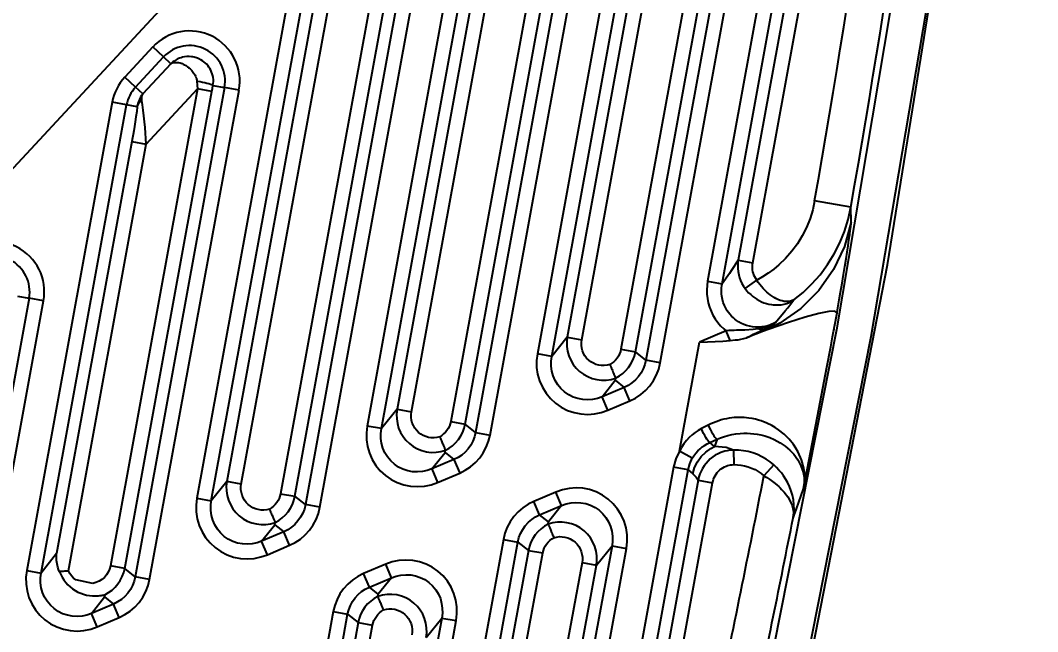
# Model space of a CAD drawing. Header units: millimetres. Extents: x 632 to 3922, y 1402 to 2001.
# Drawn here: x 3591.6 to 3605.49, y 1965.99 to 1974.33 of the extents above; entities that cross this region are included whole.
import ezdxf

# ---------------------------------------------------------------- set-up
doc = ezdxf.new("R2010")
doc.units = ezdxf.units.MM
for name, color, linetype in [('7', 7, 'Continuous'), ('8', 8, 'Continuous'), ('DIM', 7, 'Continuous')]:
    doc.layers.add(name, color=color, linetype=linetype)
doc.styles.add('SY', font='romans.shx', dxfattribs={"width": 0.85, "height": 3, "bigfont": 'ghs.shx'})
doc.dimstyles.new('BaseStyle', dxfattribs={"dimtxt": 3, "dimasz": 2, "dimexe": 0.6, "dimexo": 0, "dimgap": 1, "dimtad": 1, "dimdsep": 46, "dimtxsty": 'SY', "dimcen": 0, "dimclrd": 3, "dimclre": 3, "dimclrt": 7, "dimaunit": 1, "dimazin": 0, "dimtfac": 1, "dimtmove": 0, "dimatfit": 3, "dimfxl": 1, "dimtolj": 1, "dimtzin": 0, "dimarcsym": 0})

# ---------------------------------------------------------------- blocks, each defined once
blk = doc.blocks.new('*D812')
at = {"layer": 'Defpoints', "color": 0}
for p in [(3546.708, 1996.228), (3634.708, 1996.228), (3613.708, 1963.728)]:
    blk.add_point(p, dxfattribs=at)
at = {"layer": 'DIM', "color": 3, "lineweight": -2}
blk.add_line((3546.708, 1996.228), (3643.479, 1996.228), dxfattribs=at)
at = {"layer": 'DIM', "color": 7, "insert": (3639.594, 1998.728), "char_height": 3, "attachment_point": 5, "style": 'SY', "bg_fill": 3, "box_fill_scale": 1.1, "bg_fill_color": 256, "bg_fill_true_color": 13158600, "bg_fill_transparency": 0}
blk.add_mtext('\\A1;32.5', dxfattribs=at)

msp = doc.modelspace()

# ---------------------------------------------------------------- linework, layer by layer
at = {"layer": '7'}
msp.add_line((3591.456, 1972.262), (3599.515, 1980.95), dxfattribs=at)
for points in [[(3602.215, 1964.713, 0), (3603.441, 1970.998, 0), (3604.456, 1977.321, 0), (3605.259, 1983.674, 0)], [(3602.75, 1970.341, 0), (3602.722, 1970.362, 0), (3602.638, 1970.359, 0), (3602.502, 1970.332, 0), (3602.317, 1970.281, 0), (3602.089, 1970.208, 0), (3601.824, 1970.116, 0), (3601.746, 1970.088, 0)], [(3602.301, 1967.981, 0), (3602.504, 1969.026, 0), (3602.612, 1969.597, 0), (3602.664, 1969.877, 0), (3602.69, 1970.015, 0), (3602.703, 1970.084, 0), (3602.709, 1970.119, 0), (3602.711, 1970.13, 0), (3602.713, 1970.138, 0), (3602.714, 1970.143, 0), (3602.714, 1970.146, 0), (3602.715, 1970.149, 0), (3602.715, 1970.15, 0), (3602.715, 1970.151, 0), (3602.715, 1970.151, 0), (3602.715, 1970.152, 0), (3602.716, 1970.152, 0), (3602.716, 1970.152, 0), (3602.716, 1970.152, 0), (3602.716, 1970.152, 0)], [(3601.292, 1969.964, 0), (3601.36, 1969.97, 0), (3601.399, 1969.974, 0), (3601.438, 1969.979, 0), (3601.476, 1969.988, 0), (3601.495, 1969.994, 0), (3601.514, 1970, 0)], [(3601.746, 1970.088, 0), (3601.514, 1970, 0)], [(3600.872, 1969.941, 0), (3600.88, 1969.941, 0), (3600.983, 1969.944, 0), (3601.087, 1969.948, 0), (3601.19, 1969.954, 0), (3601.292, 1969.964, 0)], [(3599.65, 1969.634, 0), (3599.652, 1969.628, 0), (3599.656, 1969.619, 0), (3599.66, 1969.61, 0), (3599.666, 1969.595, 0), (3599.673, 1969.58, 0), (3599.679, 1969.565, 0), (3599.685, 1969.551, 0), (3599.691, 1969.537, 0), (3599.696, 1969.524, 0), (3599.702, 1969.512, 0), (3599.706, 1969.501, 0), (3599.711, 1969.49, 0), (3599.715, 1969.481, 0), (3599.718, 1969.473, 0), (3599.721, 1969.466, 0), (3599.724, 1969.46, 0), (3599.726, 1969.455, 0), (3599.727, 1969.451, 0), (3599.728, 1969.449, 0)], [(3599.723, 1969.419, 0), (3599.725, 1969.426, 0), (3599.726, 1969.433, 0), (3599.727, 1969.441, 0), (3599.728, 1969.449, 0)], [(3599.728, 1969.449, 0), (3599.728, 1969.449, 0)], [(3597.327, 1968.648, 0), (3597.329, 1968.642, 0), (3597.333, 1968.633, 0), (3597.337, 1968.624, 0), (3597.343, 1968.609, 0), (3597.35, 1968.594, 0), (3597.356, 1968.579, 0), (3597.362, 1968.565, 0), (3597.368, 1968.551, 0), (3597.373, 1968.538, 0), (3597.378, 1968.526, 0), (3597.383, 1968.515, 0), (3597.388, 1968.504, 0), (3597.392, 1968.495, 0), (3597.395, 1968.487, 0), (3597.398, 1968.479, 0), (3597.401, 1968.474, 0), (3597.403, 1968.469, 0), (3597.404, 1968.465, 0), (3597.405, 1968.463, 0)], [(3597.4, 1968.433, 0), (3597.401, 1968.44, 0), (3597.403, 1968.447, 0), (3597.404, 1968.454, 0), (3597.405, 1968.463, 0)], [(3597.405, 1968.463, 0), (3597.405, 1968.463, 0)], [(3602.291, 1967.935, 0), (3602.292, 1967.94, 0), (3602.294, 1967.946, 0), (3602.295, 1967.954, 0), (3602.297, 1967.963, 0), (3602.299, 1967.972, 0), (3602.301, 1967.981, 0)], [(3595.004, 1967.661, 0), (3595.006, 1967.656, 0), (3595.01, 1967.647, 0), (3595.014, 1967.638, 0), (3595.02, 1967.623, 0), (3595.026, 1967.608, 0), (3595.033, 1967.593, 0), (3595.039, 1967.578, 0), (3595.045, 1967.565, 0), (3595.05, 1967.552, 0), (3595.055, 1967.54, 0), (3595.06, 1967.528, 0), (3595.064, 1967.518, 0), (3595.068, 1967.509, 0), (3595.072, 1967.501, 0), (3595.075, 1967.493, 0), (3595.078, 1967.487, 0), (3595.08, 1967.483, 0), (3595.081, 1967.479, 0), (3595.082, 1967.477, 0)], [(3595.077, 1967.447, 0), (3595.078, 1967.454, 0), (3595.079, 1967.461, 0), (3595.081, 1967.468, 0), (3595.082, 1967.477, 0)], [(3595.082, 1967.477, 0), (3595.082, 1967.477, 0)], [(3598.807, 1967.455, 0), (3598.808, 1967.463, 0), (3598.809, 1967.471, 0), (3598.811, 1967.478, 0), (3598.812, 1967.485, 0)], [(3598.807, 1967.455, 0), (3598.807, 1967.455, 0)], [(3598.807, 1967.455, 0), (3598.808, 1967.453, 0), (3598.809, 1967.449, 0), (3598.811, 1967.444, 0), (3598.814, 1967.438, 0), (3598.817, 1967.431, 0), (3598.82, 1967.423, 0), (3598.824, 1967.414, 0), (3598.829, 1967.403, 0), (3598.833, 1967.392, 0), (3598.839, 1967.38, 0), (3598.844, 1967.367, 0), (3598.85, 1967.353, 0), (3598.856, 1967.339, 0), (3598.862, 1967.324, 0), (3598.869, 1967.309, 0), (3598.875, 1967.294, 0), (3598.879, 1967.285, 0), (3598.883, 1967.276, 0), (3598.885, 1967.27, 0)], [(3592.139, 1966.805, 0), (3592.126, 1966.837, 0), (3592.116, 1966.868, 0), (3592.11, 1966.891, 0), (3592.105, 1966.913, 0), (3592.101, 1966.935, 0), (3592.098, 1966.957, 0), (3592.097, 1966.98, 0), (3592.096, 1967.003, 0), (3592.097, 1967.025, 0), (3592.099, 1967.048, 0), (3592.099, 1967.052, 0)], [(3592.26, 1966.817, 0), (3592.256, 1966.816, 0), (3592.243, 1966.815, 0), (3592.23, 1966.813, 0), (3592.217, 1966.812, 0), (3592.204, 1966.811, 0), (3592.187, 1966.809, 0), (3592.171, 1966.808, 0), (3592.16, 1966.807, 0), (3592.149, 1966.806, 0), (3592.139, 1966.805, 0)], [(3592.139, 1966.805, 0), (3592.156, 1966.767, 0), (3592.175, 1966.729, 0), (3592.198, 1966.693, 0), (3592.224, 1966.658, 0), (3592.252, 1966.627, 0), (3592.283, 1966.599, 0), (3592.316, 1966.572, 0), (3592.352, 1966.548, 0), (3592.389, 1966.528, 0), (3592.427, 1966.511, 0), (3592.467, 1966.497, 0), (3592.508, 1966.486, 0), (3592.548, 1966.479, 0), (3592.589, 1966.475, 0), (3592.61, 1966.474, 0), (3592.631, 1966.474, 0), (3592.651, 1966.475, 0), (3592.672, 1966.477, 0), (3592.689, 1966.479, 0), (3592.705, 1966.481, 0), (3592.721, 1966.484, 0), (3592.729, 1966.486, 0), (3592.737, 1966.487, 0), (3592.742, 1966.488, 0), (3592.745, 1966.489, 0), (3592.748, 1966.49, 0), (3592.751, 1966.49, 0), (3592.753, 1966.491, 0), (3592.755, 1966.491, 0), (3592.756, 1966.491, 0), (3592.757, 1966.491, 0), (3592.757, 1966.491, 0), (3592.758, 1966.491, 0), (3592.758, 1966.491, 0), (3592.759, 1966.491, 0), (3592.759, 1966.491, 0), (3592.759, 1966.491, 0), (3592.759, 1966.491, 0)], [(3592.754, 1966.461, 0), (3592.755, 1966.468, 0), (3592.756, 1966.475, 0), (3592.758, 1966.482, 0), (3592.759, 1966.491, 0)], [(3596.484, 1966.469, 0), (3596.485, 1966.477, 0), (3596.486, 1966.485, 0), (3596.487, 1966.492, 0), (3596.489, 1966.499, 0)], [(3596.562, 1966.284, 0), (3596.56, 1966.29, 0), (3596.556, 1966.299, 0), (3596.552, 1966.308, 0), (3596.546, 1966.323, 0), (3596.539, 1966.338, 0), (3596.533, 1966.353, 0), (3596.527, 1966.367, 0), (3596.521, 1966.381, 0), (3596.516, 1966.394, 0), (3596.51, 1966.406, 0), (3596.506, 1966.417, 0), (3596.501, 1966.427, 0), (3596.497, 1966.437, 0), (3596.494, 1966.445, 0), (3596.491, 1966.452, 0), (3596.488, 1966.458, 0), (3596.486, 1966.463, 0), (3596.485, 1966.466, 0), (3596.484, 1966.469, 0)], [(3596.484, 1966.469, 0), (3596.484, 1966.469, 0)]]:
    msp.add_polyline3d(points, dxfattribs=at)
at = {"layer": '8'}
for p, q in [((3603.072, 1982.219), (3600.984, 1970.774)), ((3601.181, 1970.738), (3603.269, 1982.183)), ((3603.341, 1981.677), (3601.403, 1971.06)), ((3600.822, 1981.631), (3598.66, 1969.781)), ((3598.856, 1969.745), (3601.019, 1981.595)), ((3602.315, 1981.61), (3600.141, 1969.693)), ((3600.338, 1969.657), (3602.512, 1981.574)), ((3601.6, 1971.024), (3603.537, 1981.642)), ((3601.121, 1981.26), (3599.069, 1970.01)), ((3601.895, 1981.317), (3599.801, 1969.843)), ((3599.998, 1969.807), (3602.092, 1981.281)), ((3599.265, 1969.974), (3601.318, 1981.224)), ((3599.727, 1979.17), (3597.818, 1968.707)), ((3599.356, 1979.151), (3597.478, 1968.857)), ((3597.675, 1968.821), (3599.553, 1979.115)), ((3598.015, 1968.671), (3599.924, 1979.134)), ((3598.193, 1978.969), (3596.336, 1968.795)), ((3596.533, 1968.759), (3598.39, 1978.933)), ((3598.463, 1978.435), (3596.745, 1969.024)), ((3596.942, 1968.988), (3598.659, 1978.399)), ((3596.688, 1976.274), (3595.155, 1967.871)), ((3597.059, 1976.293), (3595.495, 1967.721)), ((3595.692, 1967.685), (3597.256, 1976.258)), ((3595.352, 1967.835), (3596.885, 1976.238)), ((3595.525, 1976.093), (3594.013, 1967.808)), ((3594.21, 1967.773), (3595.722, 1976.057)), ((3595.795, 1975.559), (3594.422, 1968.038)), ((3594.619, 1968.002), (3595.991, 1975.523)), ((3593.41, 1973.971), (3593.029, 1973.56)), ((3593.557, 1973.835), (3593.41, 1973.971)), ((3593.175, 1973.424), (3593.557, 1973.835)), ((3593.657, 1973.741), (3593.276, 1973.33)), ((3593.657, 1973.741), (3593.557, 1973.835)), ((3593.175, 1973.424), (3593.029, 1973.56)), ((3594.02, 1973.398), (3592.832, 1966.885)), ((3593.029, 1966.849), (3594.217, 1973.362)), ((3594.391, 1973.417), (3593.172, 1966.735)), ((3593.276, 1973.33), (3593.175, 1973.424)), ((3593.323, 1972.646), (3594.02, 1973.398)), ((3593.368, 1966.699), (3594.588, 1973.381)), ((3594.217, 1973.362), (3594.02, 1973.398)), ((3594.233, 1973.446), (3594.391, 1973.417)), ((3594.588, 1973.381), (3594.391, 1973.417)), ((3592.857, 1973.216), (3591.69, 1966.822)), ((3593.054, 1973.18), (3592.857, 1973.216)), ((3591.887, 1966.786), (3593.054, 1973.18)), ((3593.198, 1973.154), (3593.054, 1973.18)), ((3593.127, 1972.682), (3592.099, 1967.052)), ((3592.26, 1966.817), (3593.323, 1972.646)), ((3593.127, 1972.682), (3593.323, 1972.646)), ((3602.94, 1971.784), (3602.445, 1971.87)), ((3601.403, 1971.06), (3601.6, 1971.024)), ((3600.984, 1970.774), (3601.181, 1970.738)), ((3601.497, 1970.671), (3601.654, 1970.788)), ((3591.565, 1970.569), (3591.723, 1970.54)), ((3591.723, 1970.54), (3590.98, 1966.469)), ((3591.177, 1966.433), (3591.92, 1970.505)), ((3591.92, 1970.505), (3591.723, 1970.54)), ((3599.069, 1970.01), (3598.856, 1969.745)), ((3599.069, 1970.01), (3599.265, 1969.974)), ((3601.236, 1970.096), (3600.872, 1969.941)), ((3601.292, 1969.964), (3601.236, 1970.096)), ((3600.6, 1968.452), (3600.872, 1969.941)), ((3598.856, 1969.745), (3598.66, 1969.781)), ((3599.801, 1969.843), (3599.998, 1969.807)), ((3600.141, 1969.693), (3599.998, 1969.807)), ((3600.338, 1969.657), (3600.141, 1969.693)), ((3599.544, 1969.195), (3599.723, 1969.419)), ((3599.844, 1969.322), (3599.544, 1969.195)), ((3599.723, 1969.419), (3599.844, 1969.322)), ((3599.923, 1969.138), (3599.844, 1969.322)), ((3599.622, 1969.011), (3599.544, 1969.195)), ((3596.745, 1969.024), (3596.533, 1968.759)), ((3596.745, 1969.024), (3596.942, 1968.988)), ((3599.622, 1969.011), (3599.923, 1969.138)), ((3596.533, 1968.759), (3596.336, 1968.795)), ((3597.478, 1968.857), (3597.675, 1968.821)), ((3597.818, 1968.707), (3597.675, 1968.821)), ((3597.818, 1968.707), (3598.015, 1968.671)), ((3601.08, 1968.515), (3601.012, 1968.569)), ((3601.336, 1968.467), (3601.34, 1968.268)), ((3597.221, 1968.209), (3597.4, 1968.433)), ((3597.521, 1968.336), (3597.221, 1968.209)), ((3597.4, 1968.433), (3597.521, 1968.336)), ((3597.521, 1968.336), (3597.6, 1968.152)), ((3600.774, 1968.354), (3600.6, 1968.452)), ((3597.221, 1968.209), (3597.299, 1968.024)), ((3600.52, 1968.233), (3599.041, 1960.123)), ((3599.237, 1960.088), (3600.717, 1968.197)), ((3600.717, 1968.197), (3600.52, 1968.233)), ((3600.717, 1968.197), (3600.784, 1968.144)), ((3601.886, 1968.264), (3601.753, 1968.116)), ((3597.299, 1968.024), (3597.6, 1968.152)), ((3600.856, 1968.057), (3599.276, 1959.399)), ((3600.856, 1968.057), (3601.052, 1968.021)), ((3594.422, 1968.038), (3594.21, 1967.773)), ((3594.619, 1968.002), (3594.422, 1968.038)), ((3599.473, 1959.363), (3601.052, 1968.021)), ((3594.013, 1967.808), (3594.21, 1967.773)), ((3595.155, 1967.871), (3595.352, 1967.835)), ((3595.495, 1967.721), (3595.352, 1967.835)), ((3598.913, 1967.893), (3598.612, 1967.766)), ((3598.991, 1967.709), (3598.913, 1967.893)), ((3595.692, 1967.685), (3595.495, 1967.721)), ((3598.691, 1967.582), (3598.612, 1967.766)), ((3598.691, 1967.582), (3598.991, 1967.709)), ((3598.991, 1967.709), (3598.812, 1967.485)), ((3598.812, 1967.485), (3598.691, 1967.582)), ((3594.897, 1967.222), (3595.077, 1967.447)), ((3595.077, 1967.447), (3595.198, 1967.35)), ((3595.198, 1967.35), (3594.897, 1967.222)), ((3594.976, 1967.038), (3594.897, 1967.222)), ((3595.276, 1967.166), (3595.198, 1967.35)), ((3598.197, 1967.247), (3596.683, 1958.951)), ((3598.197, 1967.247), (3598.394, 1967.211)), ((3594.976, 1967.038), (3595.276, 1967.166)), ((3596.88, 1958.915), (3598.394, 1967.211)), ((3598.537, 1967.097), (3597.118, 1959.322)), ((3599.679, 1967.159), (3598.267, 1959.42)), ((3598.394, 1967.211), (3598.537, 1967.097)), ((3598.463, 1959.384), (3599.876, 1967.123)), ((3598.537, 1967.097), (3598.734, 1967.061)), ((3599.467, 1966.894), (3599.679, 1967.159)), ((3599.679, 1967.159), (3599.876, 1967.123)), ((3592.099, 1967.052), (3591.887, 1966.786)), ((3597.315, 1959.286), (3598.734, 1967.061)), ((3591.69, 1966.822), (3591.887, 1966.786)), ((3593.029, 1966.849), (3592.832, 1966.885)), ((3593.172, 1966.735), (3593.029, 1966.849)), ((3596.59, 1966.907), (3596.289, 1966.78)), ((3596.668, 1966.723), (3596.59, 1966.907)), ((3599.27, 1966.93), (3597.846, 1959.129)), ((3598.043, 1959.093), (3599.467, 1966.894)), ((3599.27, 1966.93), (3599.467, 1966.894)), ((3593.368, 1966.699), (3593.172, 1966.735)), ((3596.367, 1966.595), (3596.289, 1966.78)), ((3596.367, 1966.595), (3596.668, 1966.723)), ((3596.668, 1966.723), (3596.489, 1966.499)), ((3596.489, 1966.499), (3596.367, 1966.595)), ((3592.574, 1966.236), (3592.754, 1966.461)), ((3592.754, 1966.461), (3592.875, 1966.364)), ((3592.875, 1966.364), (3592.574, 1966.236)), ((3592.953, 1966.18), (3592.875, 1966.364)), ((3595.874, 1966.261), (3594.158, 1956.856)), ((3595.874, 1966.261), (3596.071, 1966.225)), ((3592.652, 1966.052), (3592.574, 1966.236)), ((3592.652, 1966.052), (3592.953, 1966.18)), ((3594.355, 1956.82), (3596.071, 1966.225)), ((3596.214, 1966.11), (3594.593, 1957.227)), ((3597.356, 1966.173), (3595.666, 1956.911)), ((3595.862, 1956.875), (3597.552, 1966.137)), ((3596.071, 1966.225), (3596.214, 1966.11)), ((3596.214, 1966.11), (3596.411, 1966.075)), ((3597.143, 1965.908), (3597.356, 1966.173)), ((3597.356, 1966.173), (3597.552, 1966.137)), ((3594.79, 1957.191), (3596.411, 1966.075))]:
    msp.add_line(p, q, dxfattribs=at)
for points in [[(3604.722, 1983.648, 0), (3604.224, 1979.528, 0), (3603.637, 1975.418, 0), (3602.741, 1970.109, 0), (3601.696, 1964.823, 0)], [(3602.169, 1964.723, 0), (3603.217, 1970.018, 0), (3604.115, 1975.344, 0), (3604.709, 1979.502, 0), (3605.212, 1983.674, 0)], [(3594.233, 1973.446, 0), (3594.236, 1973.472, 0), (3594.238, 1973.499, 0), (3594.238, 1973.526, 0), (3594.235, 1973.553, 0), (3594.23, 1973.579, 0), (3594.223, 1973.604, 0), (3594.214, 1973.629, 0), (3594.203, 1973.653, 0), (3594.192, 1973.675, 0), (3594.178, 1973.696, 0), (3594.163, 1973.716, 0), (3594.147, 1973.734, 0), (3594.129, 1973.752, 0), (3594.11, 1973.768, 0), (3594.09, 1973.782, 0), (3594.069, 1973.795, 0), (3594.054, 1973.803, 0), (3594.039, 1973.81, 0), (3594.023, 1973.817, 0), (3594.007, 1973.823, 0), (3593.991, 1973.828, 0), (3593.975, 1973.832, 0), (3593.958, 1973.835, 0), (3593.941, 1973.838, 0), (3593.91, 1973.84, 0), (3593.878, 1973.839, 0), (3593.846, 1973.836, 0), (3593.815, 1973.83, 0), (3593.797, 1973.824, 0), (3593.778, 1973.818, 0), (3593.762, 1973.812, 0), (3593.746, 1973.804, 0), (3593.731, 1973.796, 0), (3593.715, 1973.787, 0), (3593.701, 1973.777, 0), (3593.686, 1973.767, 0), (3593.673, 1973.756, 0), (3593.659, 1973.744, 0), (3593.657, 1973.741, 0)], [(3593.657, 1973.741, 0), (3593.659, 1973.742, 0), (3593.661, 1973.744, 0), (3593.666, 1973.747, 0), (3593.679, 1973.753, 0), (3593.698, 1973.759, 0), (3593.72, 1973.761, 0), (3593.74, 1973.761, 0), (3593.762, 1973.758, 0), (3593.785, 1973.753, 0), (3593.81, 1973.744, 0), (3593.828, 1973.736, 0), (3593.846, 1973.727, 0), (3593.865, 1973.716, 0), (3593.884, 1973.702, 0), (3593.897, 1973.693, 0), (3593.909, 1973.683, 0), (3593.921, 1973.672, 0), (3593.933, 1973.66, 0), (3593.943, 1973.649, 0), (3593.953, 1973.637, 0), (3593.963, 1973.624, 0), (3593.973, 1973.611, 0), (3593.981, 1973.598, 0), (3593.988, 1973.585, 0), (3593.995, 1973.571, 0), (3594.001, 1973.556, 0), (3594.006, 1973.544, 0), (3594.009, 1973.53, 0), (3594.012, 1973.517, 0), (3594.013, 1973.51, 0), (3594.014, 1973.502, 0)], [(3594.233, 1973.446, 0), (3594.227, 1973.45, 0), (3594.216, 1973.455, 0), (3594.199, 1973.46, 0), (3594.178, 1973.467, 0), (3594.151, 1973.473, 0), (3594.122, 1973.48, 0), (3594.09, 1973.488, 0), (3594.056, 1973.494, 0), (3594.022, 1973.501, 0), (3594.014, 1973.502, 0)], [(3594.014, 1973.502, 0), (3594.017, 1973.45, 0), (3594.02, 1973.398, 0)], [(3593.276, 1973.33, 0), (3593.274, 1973.328, 0), (3593.258, 1973.307, 0), (3593.244, 1973.285, 0), (3593.228, 1973.255, 0), (3593.215, 1973.223, 0), (3593.208, 1973.201, 0), (3593.202, 1973.178, 0), (3593.198, 1973.154, 0)], [(3593.263, 1973.24, 0), (3593.261, 1973.262, 0), (3593.261, 1973.283, 0), (3593.264, 1973.302, 0), (3593.27, 1973.319, 0), (3593.273, 1973.326, 0), (3593.275, 1973.329, 0), (3593.276, 1973.33, 0)], [(3594.217, 1973.362, 0), (3594.225, 1973.404, 0), (3594.233, 1973.446, 0)], [(3593.198, 1973.154, 0), (3593.208, 1973.18, 0), (3593.223, 1973.204, 0), (3593.244, 1973.225, 0), (3593.263, 1973.24, 0)], [(3593.323, 1972.646, 0), (3593.318, 1972.72, 0), (3593.312, 1972.795, 0), (3593.306, 1972.872, 0), (3593.299, 1972.95, 0), (3593.291, 1973.03, 0), (3593.282, 1973.108, 0), (3593.273, 1973.18, 0), (3593.263, 1973.24, 0)], [(3593.198, 1973.154, 0), (3593.192, 1973.091, 0), (3593.182, 1973.019, 0), (3593.172, 1972.95, 0), (3593.162, 1972.886, 0), (3593.152, 1972.828, 0), (3593.143, 1972.776, 0), (3593.135, 1972.728, 0), (3593.127, 1972.682, 0)], [(3602.445, 1971.87, 0), (3602.419, 1971.747, 0), (3602.382, 1971.627, 0), (3602.333, 1971.507, 0), (3602.275, 1971.391, 0), (3602.209, 1971.283, 0), (3602.135, 1971.182, 0), (3602.049, 1971.084, 0), (3601.956, 1970.995, 0), (3601.886, 1970.937, 0), (3601.812, 1970.883, 0), (3601.735, 1970.833, 0), (3601.654, 1970.788, 0)], [(3602.161, 1970.517, 0), (3602.287, 1970.619, 0), (3602.408, 1970.735, 0), (3602.519, 1970.861, 0), (3602.622, 1970.999, 0), (3602.713, 1971.146, 0), (3602.789, 1971.296, 0), (3602.852, 1971.451, 0), (3602.903, 1971.616, 0), (3602.94, 1971.784, 0)], [(3602.942, 1971.583, 0), (3602.94, 1971.784, 0)], [(3602.942, 1971.583, 0), (3602.851, 1971.246, 0), (3602.704, 1970.93, 0), (3602.503, 1970.645, 0), (3602.255, 1970.398, 0), (3601.969, 1970.198, 0), (3601.746, 1970.088, 0)], [(3602.75, 1970.341, 0), (3602.751, 1970.35, 0), (3602.762, 1970.407, 0), (3602.781, 1970.517, 0), (3602.799, 1970.623, 0), (3602.82, 1970.747, 0), (3602.839, 1970.864, 0), (3602.857, 1970.974, 0), (3602.873, 1971.076, 0), (3602.888, 1971.171, 0), (3602.901, 1971.256, 0), (3602.913, 1971.339, 0), (3602.923, 1971.41, 0), (3602.931, 1971.471, 0), (3602.937, 1971.519, 0), (3602.941, 1971.558, 0), (3602.942, 1971.583, 0)], [(3601.403, 1971.06, 0), (3601.307, 1970.915, 0), (3601.282, 1970.878, 0), (3601.181, 1970.738, 0)], [(3601.403, 1971.06, 0), (3601.398, 1971.023, 0), (3601.396, 1970.985, 0), (3601.397, 1970.944, 0), (3601.401, 1970.903, 0), (3601.408, 1970.861, 0), (3601.42, 1970.82, 0), (3601.434, 1970.781, 0), (3601.451, 1970.743, 0), (3601.472, 1970.706, 0), (3601.497, 1970.671, 0)], [(3601.654, 1970.788, 0), (3601.64, 1970.809, 0), (3601.628, 1970.83, 0), (3601.617, 1970.854, 0), (3601.609, 1970.878, 0), (3601.602, 1970.902, 0), (3601.598, 1970.927, 0), (3601.596, 1970.953, 0), (3601.595, 1970.978, 0), (3601.597, 1971.001, 0), (3601.6, 1971.024, 0)], [(3600.984, 1970.774, 0), (3600.976, 1970.715, 0), (3600.973, 1970.655, 0), (3600.974, 1970.595, 0), (3600.981, 1970.535, 0), (3600.993, 1970.476, 0), (3601.01, 1970.418, 0), (3601.031, 1970.362, 0), (3601.057, 1970.308, 0), (3601.088, 1970.258, 0), (3601.123, 1970.21, 0), (3601.161, 1970.165, 0), (3601.204, 1970.123, 0), (3601.236, 1970.096, 0)], [(3601.91, 1970.208, 0), (3601.884, 1970.195, 0), (3601.859, 1970.184, 0), (3601.832, 1970.174, 0), (3601.805, 1970.165, 0), (3601.765, 1970.155, 0), (3601.723, 1970.148, 0), (3601.681, 1970.145, 0), (3601.638, 1970.146, 0), (3601.597, 1970.149, 0), (3601.557, 1970.157, 0), (3601.516, 1970.167, 0), (3601.476, 1970.182, 0), (3601.439, 1970.199, 0), (3601.407, 1970.217, 0), (3601.376, 1970.237, 0), (3601.355, 1970.253, 0), (3601.335, 1970.27, 0), (3601.309, 1970.295, 0), (3601.285, 1970.323, 0), (3601.268, 1970.344, 0), (3601.253, 1970.366, 0), (3601.242, 1970.384, 0), (3601.231, 1970.403, 0), (3601.213, 1970.441, 0), (3601.198, 1970.481, 0), (3601.186, 1970.523, 0), (3601.177, 1970.566, 0), (3601.173, 1970.602, 0), (3601.172, 1970.639, 0), (3601.173, 1970.676, 0), (3601.177, 1970.713, 0), (3601.181, 1970.738, 0)], [(3602.161, 1970.517, 0), (3602.159, 1970.516, 0), (3602.159, 1970.516, 0), (3602.156, 1970.514, 0), (3602.15, 1970.512, 0), (3602.139, 1970.507, 0), (3602.115, 1970.5, 0), (3602.087, 1970.495, 0), (3602.058, 1970.494, 0), (3602.031, 1970.497, 0), (3602.002, 1970.503, 0), (3601.973, 1970.511, 0), (3601.943, 1970.522, 0), (3601.917, 1970.535, 0), (3601.891, 1970.549, 0), (3601.865, 1970.566, 0), (3601.838, 1970.585, 0), (3601.814, 1970.604, 0), (3601.79, 1970.625, 0), (3601.766, 1970.648, 0), (3601.743, 1970.672, 0), (3601.719, 1970.699, 0), (3601.697, 1970.728, 0), (3601.675, 1970.757, 0), (3601.654, 1970.788, 0)], [(3601.497, 1970.671, 0), (3601.52, 1970.642, 0), (3601.544, 1970.615, 0), (3601.572, 1970.589, 0), (3601.6, 1970.565, 0), (3601.628, 1970.544, 0), (3601.657, 1970.525, 0), (3601.688, 1970.508, 0), (3601.719, 1970.493, 0), (3601.752, 1970.479, 0), (3601.786, 1970.468, 0), (3601.821, 1970.459, 0), (3601.856, 1970.453, 0), (3601.877, 1970.45, 0), (3601.899, 1970.449, 0), (3601.942, 1970.448, 0), (3601.986, 1970.452, 0), (3602.028, 1970.46, 0), (3602.063, 1970.47, 0), (3602.097, 1970.483, 0), (3602.129, 1970.498, 0), (3602.145, 1970.507, 0), (3602.153, 1970.512, 0), (3602.157, 1970.515, 0), (3602.158, 1970.515, 0), (3602.161, 1970.517, 0)], [(3601.91, 1970.208, 0), (3602.044, 1970.367, 0), (3602.078, 1970.409, 0), (3602.161, 1970.517, 0)], [(3602.716, 1970.152, 0), (3602.75, 1970.341, 0)], [(3601.91, 1970.208, 0), (3601.905, 1970.206, 0), (3601.871, 1970.188, 0), (3601.835, 1970.171, 0), (3601.795, 1970.156, 0), (3601.754, 1970.142, 0), (3601.711, 1970.131, 0), (3601.668, 1970.122, 0)], [(3601.746, 1970.114, 0), (3601.829, 1970.159, 0), (3601.907, 1970.206, 0), (3601.91, 1970.208, 0)], [(3599.069, 1970.01, 0), (3599.061, 1969.945, 0), (3599.063, 1969.88, 0), (3599.072, 1969.816, 0), (3599.09, 1969.753, 0), (3599.116, 1969.693, 0), (3599.15, 1969.637, 0), (3599.19, 1969.586, 0), (3599.237, 1969.54, 0), (3599.29, 1969.501, 0), (3599.347, 1969.469, 0), (3599.408, 1969.445, 0), (3599.471, 1969.429, 0), (3599.536, 1969.422, 0), (3599.601, 1969.422, 0), (3599.666, 1969.432, 0), (3599.728, 1969.449, 0)], [(3601.668, 1970.122, 0), (3601.606, 1970.114, 0), (3601.494, 1970.106, 0), (3601.38, 1970.102, 0), (3601.345, 1970.101, 0), (3601.309, 1970.1, 0), (3601.273, 1970.098, 0), (3601.236, 1970.096, 0)], [(3601.514, 1970, 0), (3601.564, 1970.024, 0), (3601.612, 1970.047, 0), (3601.658, 1970.07, 0), (3601.703, 1970.092, 0), (3601.746, 1970.114, 0)], [(3601.746, 1970.114, 0), (3601.723, 1970.11, 0), (3601.699, 1970.112, 0), (3601.673, 1970.12, 0), (3601.668, 1970.122, 0)], [(3601.746, 1970.114, 0), (3601.746, 1970.088, 0)], [(3599.65, 1969.634, 0), (3599.613, 1969.625, 0), (3599.574, 1969.62, 0), (3599.536, 1969.621, 0), (3599.498, 1969.626, 0), (3599.46, 1969.636, 0), (3599.425, 1969.651, 0), (3599.391, 1969.671, 0), (3599.361, 1969.695, 0), (3599.333, 1969.722, 0), (3599.31, 1969.753, 0), (3599.291, 1969.787, 0), (3599.276, 1969.822, 0), (3599.266, 1969.86, 0), (3599.261, 1969.898, 0), (3599.261, 1969.936, 0), (3599.265, 1969.974, 0)], [(3598.66, 1969.781, 0), (3598.649, 1969.688, 0), (3598.65, 1969.594, 0), (3598.664, 1969.501, 0), (3598.691, 1969.41, 0), (3598.729, 1969.324, 0), (3598.779, 1969.243, 0), (3598.839, 1969.17, 0), (3598.909, 1969.106, 0), (3598.987, 1969.052, 0), (3599.071, 1969.009, 0), (3599.161, 1968.978, 0), (3599.253, 1968.96, 0), (3599.348, 1968.954, 0), (3599.441, 1968.961, 0), (3599.533, 1968.98, 0), (3599.622, 1969.011, 0)], [(3599.544, 1969.195, 0), (3599.481, 1969.172, 0), (3599.415, 1969.158, 0), (3599.348, 1969.153, 0), (3599.281, 1969.156, 0), (3599.214, 1969.169, 0), (3599.15, 1969.191, 0), (3599.088, 1969.221, 0), (3599.032, 1969.26, 0), (3598.982, 1969.306, 0), (3598.939, 1969.359, 0), (3598.903, 1969.417, 0), (3598.876, 1969.48, 0), (3598.858, 1969.545, 0), (3598.849, 1969.612, 0), (3598.848, 1969.679, 0), (3598.856, 1969.745, 0)], [(3599.801, 1969.843, 0), (3599.794, 1969.811, 0), (3599.782, 1969.779, 0), (3599.767, 1969.749, 0), (3599.749, 1969.721, 0), (3599.728, 1969.695, 0), (3599.705, 1969.672, 0), (3599.678, 1969.651, 0), (3599.65, 1969.634, 0)], [(3599.728, 1969.449, 0), (3599.779, 1969.478, 0), (3599.825, 1969.512, 0), (3599.868, 1969.552, 0), (3599.905, 1969.596, 0), (3599.938, 1969.645, 0), (3599.964, 1969.696, 0), (3599.984, 1969.751, 0), (3599.998, 1969.807, 0)], [(3600.141, 1969.693, 0), (3600.126, 1969.633, 0), (3600.104, 1969.575, 0), (3600.075, 1969.521, 0), (3600.04, 1969.47, 0), (3599.998, 1969.424, 0), (3599.951, 1969.384, 0), (3599.9, 1969.35, 0), (3599.844, 1969.322, 0)], [(3599.923, 1969.138, 0), (3600, 1969.177, 0), (3600.072, 1969.225, 0), (3600.138, 1969.281, 0), (3600.196, 1969.345, 0), (3600.246, 1969.416, 0), (3600.286, 1969.492, 0), (3600.317, 1969.573, 0), (3600.338, 1969.657, 0)], [(3596.745, 1969.024, 0), (3596.738, 1968.959, 0), (3596.74, 1968.894, 0), (3596.749, 1968.83, 0), (3596.767, 1968.767, 0), (3596.793, 1968.707, 0), (3596.827, 1968.651, 0), (3596.867, 1968.6, 0), (3596.914, 1968.554, 0), (3596.967, 1968.515, 0), (3597.024, 1968.483, 0), (3597.085, 1968.459, 0), (3597.148, 1968.443, 0), (3597.213, 1968.435, 0), (3597.278, 1968.436, 0), (3597.342, 1968.446, 0), (3597.405, 1968.463, 0)], [(3597.327, 1968.648, 0), (3597.289, 1968.638, 0), (3597.251, 1968.634, 0), (3597.213, 1968.634, 0), (3597.175, 1968.64, 0), (3597.137, 1968.65, 0), (3597.102, 1968.665, 0), (3597.068, 1968.685, 0), (3597.038, 1968.708, 0), (3597.01, 1968.736, 0), (3596.987, 1968.767, 0), (3596.968, 1968.8, 0), (3596.953, 1968.836, 0), (3596.943, 1968.873, 0), (3596.938, 1968.912, 0), (3596.938, 1968.95, 0), (3596.942, 1968.988, 0)], [(3602.301, 1967.981, 0), (3602.302, 1967.989, 0), (3602.303, 1967.997, 0), (3602.303, 1968.004, 0), (3602.304, 1968.01, 0), (3602.305, 1968.023, 0), (3602.306, 1968.036, 0), (3602.307, 1968.048, 0), (3602.308, 1968.062, 0), (3602.308, 1968.082, 0), (3602.308, 1968.101, 0), (3602.304, 1968.163, 0), (3602.296, 1968.221, 0), (3602.267, 1968.332, 0), (3602.22, 1968.44, 0), (3602.19, 1968.493, 0), (3602.156, 1968.544, 0), (3602.098, 1968.615, 0), (3602.031, 1968.682, 0), (3601.952, 1968.745, 0), (3601.907, 1968.774, 0), (3601.86, 1968.802, 0), (3601.791, 1968.835, 0), (3601.717, 1968.864, 0), (3601.677, 1968.877, 0), (3601.636, 1968.887, 0), (3601.592, 1968.897, 0), (3601.548, 1968.904, 0), (3601.484, 1968.91, 0), (3601.418, 1968.913, 0), (3601.348, 1968.91, 0), (3601.313, 1968.906, 0), (3601.277, 1968.901, 0), (3601.242, 1968.895, 0), (3601.207, 1968.887, 0), (3601.171, 1968.878, 0), (3601.136, 1968.867, 0), (3601.1, 1968.854, 0), (3601.064, 1968.84, 0), (3601.029, 1968.825, 0), (3600.993, 1968.807, 0)], [(3596.336, 1968.795, 0), (3596.326, 1968.702, 0), (3596.327, 1968.608, 0), (3596.341, 1968.515, 0), (3596.368, 1968.424, 0), (3596.406, 1968.338, 0), (3596.456, 1968.257, 0), (3596.516, 1968.184, 0), (3596.586, 1968.12, 0), (3596.664, 1968.066, 0), (3596.748, 1968.023, 0), (3596.838, 1967.992, 0), (3596.93, 1967.974, 0), (3597.024, 1967.968, 0), (3597.118, 1967.974, 0), (3597.21, 1967.994, 0), (3597.299, 1968.024, 0)], [(3597.221, 1968.209, 0), (3597.158, 1968.186, 0), (3597.092, 1968.172, 0), (3597.025, 1968.167, 0), (3596.958, 1968.17, 0), (3596.891, 1968.183, 0), (3596.826, 1968.205, 0), (3596.765, 1968.235, 0), (3596.709, 1968.274, 0), (3596.659, 1968.32, 0), (3596.616, 1968.373, 0), (3596.58, 1968.431, 0), (3596.553, 1968.494, 0), (3596.535, 1968.559, 0), (3596.526, 1968.625, 0), (3596.525, 1968.692, 0), (3596.533, 1968.759, 0)], [(3597.478, 1968.857, 0), (3597.47, 1968.825, 0), (3597.459, 1968.793, 0), (3597.444, 1968.763, 0), (3597.426, 1968.735, 0), (3597.405, 1968.709, 0), (3597.381, 1968.686, 0), (3597.355, 1968.665, 0), (3597.327, 1968.648, 0)], [(3597.405, 1968.463, 0), (3597.456, 1968.492, 0), (3597.502, 1968.526, 0), (3597.545, 1968.566, 0), (3597.582, 1968.61, 0), (3597.615, 1968.659, 0), (3597.641, 1968.71, 0), (3597.661, 1968.765, 0), (3597.675, 1968.821, 0)], [(3600.901, 1968.759, 0), (3600.856, 1968.734, 0), (3600.814, 1968.706, 0), (3600.773, 1968.673, 0), (3600.734, 1968.637, 0), (3600.696, 1968.596, 0), (3600.661, 1968.551, 0), (3600.629, 1968.503, 0), (3600.6, 1968.452, 0)], [(3600.993, 1968.807, 0), (3600.901, 1968.759, 0)], [(3601.012, 1968.569, 0), (3601.005, 1968.573, 0), (3600.996, 1968.582, 0), (3600.985, 1968.596, 0), (3600.973, 1968.615, 0), (3600.959, 1968.639, 0), (3600.944, 1968.665, 0), (3600.93, 1968.695, 0), (3600.915, 1968.726, 0), (3600.901, 1968.758, 0), (3600.901, 1968.759, 0)], [(3600.993, 1968.807, 0), (3601.007, 1968.775, 0), (3601.022, 1968.744, 0), (3601.038, 1968.714, 0), (3601.053, 1968.687, 0), (3601.068, 1968.663, 0), (3601.082, 1968.644, 0), (3601.094, 1968.629, 0), (3601.105, 1968.619, 0), (3601.114, 1968.615, 0), (3601.116, 1968.615, 0)], [(3597.818, 1968.707, 0), (3597.803, 1968.647, 0), (3597.781, 1968.589, 0), (3597.752, 1968.535, 0), (3597.717, 1968.484, 0), (3597.675, 1968.438, 0), (3597.628, 1968.398, 0), (3597.577, 1968.364, 0), (3597.521, 1968.336, 0)], [(3597.6, 1968.152, 0), (3597.677, 1968.191, 0), (3597.749, 1968.239, 0), (3597.814, 1968.295, 0), (3597.873, 1968.359, 0), (3597.922, 1968.43, 0), (3597.963, 1968.506, 0), (3597.994, 1968.587, 0), (3598.015, 1968.671, 0)], [(3601.012, 1968.569, 0), (3601.116, 1968.615, 0)], [(3601.116, 1968.615, 0), (3601.08, 1968.515, 0)], [(3601.116, 1968.615, 0), (3601.159, 1968.633, 0), (3601.202, 1968.649, 0), (3601.259, 1968.666, 0), (3601.315, 1968.678, 0), (3601.371, 1968.688, 0), (3601.426, 1968.694, 0), (3601.48, 1968.696, 0), (3601.526, 1968.696, 0), (3601.57, 1968.694, 0), (3601.614, 1968.689, 0), (3601.662, 1968.682, 0), (3601.709, 1968.673, 0), (3601.763, 1968.659, 0), (3601.831, 1968.636, 0), (3601.894, 1968.609, 0), (3601.974, 1968.567, 0), (3602.044, 1968.519, 0), (3602.106, 1968.466, 0), (3602.159, 1968.41, 0), (3602.216, 1968.333, 0), (3602.258, 1968.253, 0), (3602.288, 1968.166, 0), (3602.297, 1968.119, 0), (3602.3, 1968.095, 0), (3602.302, 1968.068, 0), (3602.303, 1968.049, 0), (3602.303, 1968.038, 0), (3602.302, 1968.027, 0), (3602.302, 1968.019, 0), (3602.302, 1968.011, 0), (3602.301, 1968.002, 0), (3602.3, 1967.994, 0), (3602.299, 1967.986, 0), (3602.299, 1967.98, 0), (3602.298, 1967.974, 0), (3602.297, 1967.968, 0), (3602.296, 1967.963, 0), (3602.296, 1967.958, 0), (3602.295, 1967.952, 0), (3602.294, 1967.947, 0), (3602.293, 1967.941, 0), (3602.291, 1967.935, 0)], [(3600.774, 1968.354, 0), (3600.796, 1968.389, 0), (3600.821, 1968.423, 0), (3600.849, 1968.455, 0), (3600.88, 1968.484, 0), (3600.91, 1968.509, 0), (3600.942, 1968.531, 0), (3600.976, 1968.552, 0), (3601.012, 1968.569, 0)], [(3600.784, 1968.144, 0), (3600.807, 1968.228, 0), (3600.845, 1968.307, 0), (3600.895, 1968.378, 0), (3600.958, 1968.44, 0), (3601.03, 1968.49, 0), (3601.08, 1968.515, 0)], [(3601.336, 1968.467, 0), (3601.292, 1968.464, 0), (3601.249, 1968.457, 0), (3601.22, 1968.451, 0), (3601.192, 1968.442, 0), (3601.164, 1968.432, 0), (3601.126, 1968.415, 0), (3601.089, 1968.395, 0), (3601.054, 1968.372, 0), (3601.02, 1968.345, 0), (3600.99, 1968.316, 0), (3600.962, 1968.285, 0), (3600.936, 1968.251, 0), (3600.913, 1968.215, 0), (3600.894, 1968.178, 0), (3600.878, 1968.14, 0), (3600.865, 1968.099, 0), (3600.856, 1968.057, 0)], [(3601.336, 1968.467, 0), (3601.239, 1968.5, 0), (3601.08, 1968.515, 0)], [(3601.886, 1968.264, 0), (3601.838, 1968.304, 0), (3601.784, 1968.342, 0), (3601.726, 1968.375, 0), (3601.665, 1968.404, 0), (3601.601, 1968.428, 0), (3601.537, 1968.446, 0), (3601.472, 1968.458, 0), (3601.404, 1968.466, 0), (3601.336, 1968.467, 0)], [(3600.6, 1968.452, 0), (3600.551, 1968.346, 0), (3600.52, 1968.233, 0)], [(3600.717, 1968.197, 0), (3600.739, 1968.278, 0), (3600.774, 1968.354, 0)], [(3601.052, 1968.021, 0), (3601.058, 1968.046, 0), (3601.066, 1968.07, 0), (3601.075, 1968.094, 0), (3601.087, 1968.116, 0), (3601.1, 1968.138, 0), (3601.116, 1968.158, 0), (3601.132, 1968.177, 0), (3601.151, 1968.195, 0), (3601.171, 1968.21, 0), (3601.192, 1968.224, 0), (3601.214, 1968.236, 0), (3601.237, 1968.247, 0), (3601.257, 1968.254, 0), (3601.277, 1968.259, 0), (3601.298, 1968.264, 0), (3601.319, 1968.266, 0), (3601.34, 1968.268, 0)], [(3601.34, 1968.268, 0), (3601.39, 1968.267, 0), (3601.439, 1968.262, 0), (3601.489, 1968.252, 0), (3601.539, 1968.238, 0), (3601.585, 1968.221, 0), (3601.631, 1968.2, 0), (3601.675, 1968.174, 0), (3601.717, 1968.145, 0), (3601.753, 1968.116, 0)], [(3602.151, 1967.54, 0), (3602.152, 1967.545, 0), (3602.153, 1967.551, 0), (3602.157, 1967.574, 0), (3602.161, 1967.613, 0), (3602.163, 1967.652, 0), (3602.162, 1967.718, 0), (3602.155, 1967.785, 0), (3602.141, 1967.851, 0), (3602.121, 1967.917, 0), (3602.102, 1967.968, 0), (3602.078, 1968.017, 0), (3602.051, 1968.066, 0), (3602.02, 1968.114, 0), (3601.991, 1968.154, 0), (3601.958, 1968.192, 0), (3601.923, 1968.229, 0), (3601.886, 1968.264, 0)], [(3600.784, 1968.144, 0), (3600.828, 1968.097, 0), (3600.856, 1968.057, 0)], [(3601.753, 1968.116, 0), (3601.773, 1968.103, 0), (3601.793, 1968.091, 0), (3601.832, 1968.065, 0), (3601.871, 1968.037, 0), (3601.908, 1968.009, 0), (3601.933, 1967.987, 0), (3601.954, 1967.969, 0), (3601.974, 1967.95, 0), (3601.994, 1967.93, 0), (3602.012, 1967.911, 0), (3602.03, 1967.891, 0), (3602.046, 1967.87, 0), (3602.062, 1967.85, 0), (3602.077, 1967.829, 0), (3602.101, 1967.789, 0), (3602.121, 1967.748, 0), (3602.137, 1967.708, 0), (3602.148, 1967.667, 0), (3602.155, 1967.623, 0), (3602.156, 1967.582, 0), (3602.154, 1967.561, 0), (3602.153, 1967.551, 0), (3602.152, 1967.544, 0), (3602.152, 1967.543, 0), (3602.151, 1967.54, 0)], [(3594.422, 1968.038, 0), (3594.415, 1967.973, 0), (3594.416, 1967.908, 0), (3594.426, 1967.844, 0), (3594.444, 1967.781, 0), (3594.47, 1967.721, 0), (3594.503, 1967.665, 0), (3594.544, 1967.614, 0), (3594.591, 1967.568, 0), (3594.644, 1967.529, 0), (3594.701, 1967.497, 0), (3594.761, 1967.473, 0), (3594.825, 1967.457, 0), (3594.89, 1967.449, 0), (3594.955, 1967.45, 0), (3595.019, 1967.46, 0), (3595.082, 1967.477, 0)], [(3595.004, 1967.661, 0), (3594.966, 1967.652, 0), (3594.928, 1967.648, 0), (3594.89, 1967.648, 0), (3594.851, 1967.654, 0), (3594.814, 1967.664, 0), (3594.778, 1967.679, 0), (3594.745, 1967.699, 0), (3594.714, 1967.722, 0), (3594.687, 1967.75, 0), (3594.664, 1967.781, 0), (3594.645, 1967.814, 0), (3594.63, 1967.85, 0), (3594.62, 1967.887, 0), (3594.615, 1967.925, 0), (3594.615, 1967.964, 0), (3594.619, 1968.002, 0)], [(3599.876, 1967.123, 0), (3599.886, 1967.216, 0), (3599.885, 1967.31, 0), (3599.871, 1967.403, 0), (3599.844, 1967.494, 0), (3599.806, 1967.58, 0), (3599.756, 1967.661, 0), (3599.696, 1967.734, 0), (3599.626, 1967.798, 0), (3599.548, 1967.852, 0), (3599.464, 1967.895, 0), (3599.374, 1967.926, 0), (3599.282, 1967.944, 0), (3599.188, 1967.95, 0), (3599.094, 1967.943, 0), (3599.002, 1967.924, 0), (3598.913, 1967.893, 0)], [(3602.151, 1967.54, 0), (3602.195, 1967.664, 0), (3602.291, 1967.935, 0)], [(3594.013, 1967.808, 0), (3594.003, 1967.715, 0), (3594.004, 1967.621, 0), (3594.018, 1967.528, 0), (3594.044, 1967.438, 0), (3594.083, 1967.351, 0), (3594.132, 1967.271, 0), (3594.193, 1967.198, 0), (3594.263, 1967.134, 0), (3594.341, 1967.08, 0), (3594.425, 1967.037, 0), (3594.514, 1967.006, 0), (3594.607, 1966.987, 0), (3594.701, 1966.982, 0), (3594.795, 1966.988, 0), (3594.887, 1967.007, 0), (3594.976, 1967.038, 0)], [(3594.897, 1967.222, 0), (3594.835, 1967.2, 0), (3594.769, 1967.186, 0), (3594.702, 1967.18, 0), (3594.634, 1967.184, 0), (3594.568, 1967.197, 0), (3594.503, 1967.218, 0), (3594.442, 1967.249, 0), (3594.386, 1967.288, 0), (3594.336, 1967.334, 0), (3594.293, 1967.387, 0), (3594.257, 1967.445, 0), (3594.23, 1967.508, 0), (3594.212, 1967.573, 0), (3594.203, 1967.639, 0), (3594.202, 1967.706, 0), (3594.21, 1967.773, 0)], [(3595.155, 1967.871, 0), (3595.147, 1967.839, 0), (3595.136, 1967.807, 0), (3595.121, 1967.777, 0), (3595.103, 1967.749, 0), (3595.082, 1967.723, 0), (3595.058, 1967.7, 0), (3595.032, 1967.679, 0), (3595.004, 1967.661, 0)], [(3595.082, 1967.477, 0), (3595.132, 1967.506, 0), (3595.179, 1967.54, 0), (3595.222, 1967.58, 0), (3595.259, 1967.624, 0), (3595.291, 1967.673, 0), (3595.318, 1967.724, 0), (3595.338, 1967.779, 0), (3595.352, 1967.835, 0)], [(3595.495, 1967.721, 0), (3595.48, 1967.661, 0), (3595.458, 1967.603, 0), (3595.429, 1967.548, 0), (3595.393, 1967.498, 0), (3595.352, 1967.452, 0), (3595.305, 1967.412, 0), (3595.253, 1967.378, 0), (3595.198, 1967.35, 0)], [(3595.276, 1967.166, 0), (3595.354, 1967.205, 0), (3595.426, 1967.252, 0), (3595.491, 1967.309, 0), (3595.549, 1967.373, 0), (3595.599, 1967.444, 0), (3595.64, 1967.52, 0), (3595.671, 1967.601, 0), (3595.692, 1967.685, 0)], [(3598.612, 1967.766, 0), (3598.535, 1967.727, 0), (3598.463, 1967.679, 0), (3598.397, 1967.623, 0), (3598.339, 1967.559, 0), (3598.29, 1967.488, 0), (3598.249, 1967.412, 0), (3598.218, 1967.331, 0), (3598.197, 1967.247, 0)], [(3598.991, 1967.709, 0), (3599.054, 1967.732, 0), (3599.12, 1967.746, 0), (3599.187, 1967.751, 0), (3599.254, 1967.748, 0), (3599.321, 1967.735, 0), (3599.386, 1967.713, 0), (3599.447, 1967.683, 0), (3599.503, 1967.644, 0), (3599.553, 1967.597, 0), (3599.596, 1967.545, 0), (3599.632, 1967.486, 0), (3599.659, 1967.424, 0), (3599.677, 1967.359, 0), (3599.686, 1967.292, 0), (3599.687, 1967.225, 0), (3599.679, 1967.159, 0)], [(3598.394, 1967.211, 0), (3598.409, 1967.271, 0), (3598.431, 1967.329, 0), (3598.46, 1967.383, 0), (3598.495, 1967.434, 0), (3598.537, 1967.48, 0), (3598.584, 1967.52, 0), (3598.635, 1967.554, 0), (3598.691, 1967.582, 0)], [(3598.807, 1967.455, 0), (3598.756, 1967.426, 0), (3598.71, 1967.391, 0), (3598.667, 1967.352, 0), (3598.63, 1967.308, 0), (3598.597, 1967.259, 0), (3598.571, 1967.207, 0), (3598.551, 1967.153, 0), (3598.537, 1967.097, 0)], [(3599.467, 1966.894, 0), (3599.474, 1966.959, 0), (3599.472, 1967.024, 0), (3599.463, 1967.088, 0), (3599.445, 1967.151, 0), (3599.419, 1967.211, 0), (3599.385, 1967.267, 0), (3599.345, 1967.318, 0), (3599.298, 1967.364, 0), (3599.245, 1967.403, 0), (3599.188, 1967.435, 0), (3599.127, 1967.459, 0), (3599.064, 1967.475, 0), (3598.999, 1967.482, 0), (3598.934, 1967.481, 0), (3598.87, 1967.472, 0), (3598.807, 1967.455, 0)], [(3598.734, 1967.061, 0), (3598.742, 1967.093, 0), (3598.753, 1967.125, 0), (3598.768, 1967.154, 0), (3598.786, 1967.183, 0), (3598.807, 1967.209, 0), (3598.831, 1967.232, 0), (3598.857, 1967.253, 0), (3598.885, 1967.27, 0)], [(3598.885, 1967.27, 0), (3598.922, 1967.279, 0), (3598.961, 1967.284, 0), (3598.999, 1967.283, 0), (3599.037, 1967.278, 0), (3599.075, 1967.268, 0), (3599.11, 1967.253, 0), (3599.144, 1967.233, 0), (3599.174, 1967.209, 0), (3599.202, 1967.182, 0), (3599.225, 1967.151, 0), (3599.244, 1967.117, 0), (3599.259, 1967.082, 0), (3599.269, 1967.044, 0), (3599.274, 1967.006, 0), (3599.274, 1966.968, 0), (3599.27, 1966.93, 0)], [(3597.552, 1966.137, 0), (3597.563, 1966.23, 0), (3597.562, 1966.324, 0), (3597.548, 1966.417, 0), (3597.521, 1966.508, 0), (3597.483, 1966.594, 0), (3597.433, 1966.675, 0), (3597.373, 1966.748, 0), (3597.303, 1966.812, 0), (3597.225, 1966.866, 0), (3597.141, 1966.909, 0), (3597.051, 1966.94, 0), (3596.959, 1966.958, 0), (3596.864, 1966.964, 0), (3596.771, 1966.957, 0), (3596.679, 1966.938, 0), (3596.59, 1966.907, 0)], [(3591.69, 1966.822, 0), (3591.679, 1966.729, 0), (3591.681, 1966.635, 0), (3591.695, 1966.542, 0), (3591.721, 1966.452, 0), (3591.76, 1966.365, 0), (3591.809, 1966.285, 0), (3591.87, 1966.212, 0), (3591.939, 1966.148, 0), (3592.017, 1966.094, 0), (3592.102, 1966.051, 0), (3592.191, 1966.02, 0), (3592.284, 1966.001, 0), (3592.378, 1965.995, 0), (3592.472, 1966.002, 0), (3592.564, 1966.021, 0), (3592.652, 1966.052, 0)], [(3592.363, 1966.693, 0), (3592.331, 1966.718, 0), (3592.303, 1966.748, 0), (3592.279, 1966.781, 0), (3592.26, 1966.817, 0)], [(3592.832, 1966.885, 0), (3592.821, 1966.841, 0), (3592.803, 1966.8, 0), (3592.779, 1966.762, 0), (3592.75, 1966.727, 0), (3592.716, 1966.698, 0), (3592.678, 1966.674, 0), (3592.636, 1966.656, 0), (3592.593, 1966.644, 0)], [(3592.759, 1966.491, 0), (3592.809, 1966.52, 0), (3592.856, 1966.554, 0), (3592.898, 1966.594, 0), (3592.936, 1966.638, 0), (3592.968, 1966.686, 0), (3592.995, 1966.738, 0), (3593.015, 1966.793, 0), (3593.029, 1966.849, 0)], [(3592.574, 1966.236, 0), (3592.511, 1966.214, 0), (3592.446, 1966.2, 0), (3592.379, 1966.194, 0), (3592.311, 1966.198, 0), (3592.245, 1966.21, 0), (3592.18, 1966.232, 0), (3592.119, 1966.263, 0), (3592.063, 1966.302, 0), (3592.013, 1966.348, 0), (3591.969, 1966.401, 0), (3591.934, 1966.459, 0), (3591.907, 1966.521, 0), (3591.889, 1966.587, 0), (3591.879, 1966.653, 0), (3591.879, 1966.72, 0), (3591.887, 1966.786, 0)], [(3592.593, 1966.644, 0), (3592.363, 1966.693, 0)], [(3593.172, 1966.735, 0), (3593.157, 1966.675, 0), (3593.135, 1966.617, 0), (3593.106, 1966.562, 0), (3593.07, 1966.512, 0), (3593.029, 1966.466, 0), (3592.982, 1966.426, 0), (3592.93, 1966.392, 0), (3592.875, 1966.364, 0)], [(3592.953, 1966.18, 0), (3593.031, 1966.219, 0), (3593.103, 1966.266, 0), (3593.168, 1966.323, 0), (3593.226, 1966.387, 0), (3593.276, 1966.458, 0), (3593.317, 1966.534, 0), (3593.348, 1966.615, 0), (3593.368, 1966.699, 0)], [(3596.289, 1966.78, 0), (3596.212, 1966.741, 0), (3596.14, 1966.693, 0), (3596.074, 1966.637, 0), (3596.016, 1966.573, 0), (3595.966, 1966.502, 0), (3595.926, 1966.425, 0), (3595.895, 1966.345, 0), (3595.874, 1966.261, 0)], [(3596.668, 1966.723, 0), (3596.731, 1966.746, 0), (3596.797, 1966.76, 0), (3596.864, 1966.765, 0), (3596.931, 1966.762, 0), (3596.998, 1966.749, 0), (3597.062, 1966.727, 0), (3597.123, 1966.697, 0), (3597.18, 1966.658, 0), (3597.23, 1966.611, 0), (3597.273, 1966.559, 0), (3597.309, 1966.5, 0), (3597.336, 1966.438, 0), (3597.354, 1966.373, 0), (3597.363, 1966.306, 0), (3597.364, 1966.239, 0), (3597.356, 1966.173, 0)], [(3596.071, 1966.225, 0), (3596.086, 1966.285, 0), (3596.108, 1966.343, 0), (3596.137, 1966.397, 0), (3596.172, 1966.448, 0), (3596.214, 1966.494, 0), (3596.261, 1966.534, 0), (3596.312, 1966.568, 0), (3596.367, 1966.595, 0)], [(3596.484, 1966.469, 0), (3596.433, 1966.44, 0), (3596.387, 1966.405, 0), (3596.344, 1966.366, 0), (3596.307, 1966.321, 0), (3596.274, 1966.273, 0), (3596.248, 1966.221, 0), (3596.228, 1966.167, 0), (3596.214, 1966.11, 0)], [(3597.143, 1965.908, 0), (3597.151, 1965.972, 0), (3597.149, 1966.038, 0), (3597.14, 1966.102, 0), (3597.122, 1966.165, 0), (3597.096, 1966.225, 0), (3597.062, 1966.281, 0), (3597.022, 1966.332, 0), (3596.975, 1966.378, 0), (3596.922, 1966.417, 0), (3596.865, 1966.448, 0), (3596.804, 1966.473, 0), (3596.741, 1966.489, 0), (3596.676, 1966.496, 0), (3596.611, 1966.495, 0), (3596.546, 1966.486, 0), (3596.484, 1966.469, 0)], [(3596.411, 1966.075, 0), (3596.418, 1966.107, 0), (3596.43, 1966.138, 0), (3596.445, 1966.168, 0), (3596.463, 1966.196, 0), (3596.484, 1966.222, 0), (3596.507, 1966.246, 0), (3596.534, 1966.266, 0), (3596.562, 1966.284, 0)], [(3596.562, 1966.284, 0), (3596.599, 1966.293, 0), (3596.638, 1966.298, 0), (3596.676, 1966.297, 0), (3596.714, 1966.292, 0), (3596.752, 1966.282, 0), (3596.787, 1966.267, 0), (3596.821, 1966.247, 0), (3596.851, 1966.223, 0), (3596.879, 1966.196, 0), (3596.902, 1966.165, 0), (3596.921, 1966.131, 0), (3596.936, 1966.096, 0), (3596.946, 1966.058, 0), (3596.951, 1966.02, 0), (3596.951, 1965.982, 0), (3596.947, 1965.944, 0)]]:
    msp.add_polyline3d(points, dxfattribs=at)
for centre, radius, start, end in [((3415.181, 2004.468), 190.08, 350.12528, 353.02295), ((3415.181, 2004.468), 190.582, 350.12528, 353.02295), ((3593.913, 1973.504), 0.686, 349.6594, 137.1529), ((3593.913, 1973.504), 0.486, 349.6594, 137.1529), ((3593.532, 1973.093), 0.686, 137.1529, 169.6594), ((3593.532, 1973.093), 0.486, 137.1529, 169.6594), ((3591.245, 1970.628), 0.686, 349.6594, 137.1529), ((3591.245, 1970.628), 0.486, 349.6594, 137.1529), ((3415.181, 2004.468), 190.08, 348, 348.97435), ((3415.181, 2004.468), 190.582, 348, 348.8275)]:
    msp.add_arc(centre, radius, start, end, dxfattribs=at)

# ---------------------------------------------------------------- next in the draw order: dimensions: what is measured, and where the dimension line sits
at = {"layer": 'DIM'}
dim = msp.add_ordinate_dim(feature_location=(3546.708, 1996.228), offset=(88, 0), dtype=0, origin=(3613.708, 1963.728), dimstyle='BaseStyle', override={"dimtfill": 1}, dxfattribs=at)
dim.commit()
dim.dimension.update_dxf_attribs({"geometry": '*D812', "text_midpoint": (3639.594, 1998.728)})

doc.saveas('drawing.dxf')
